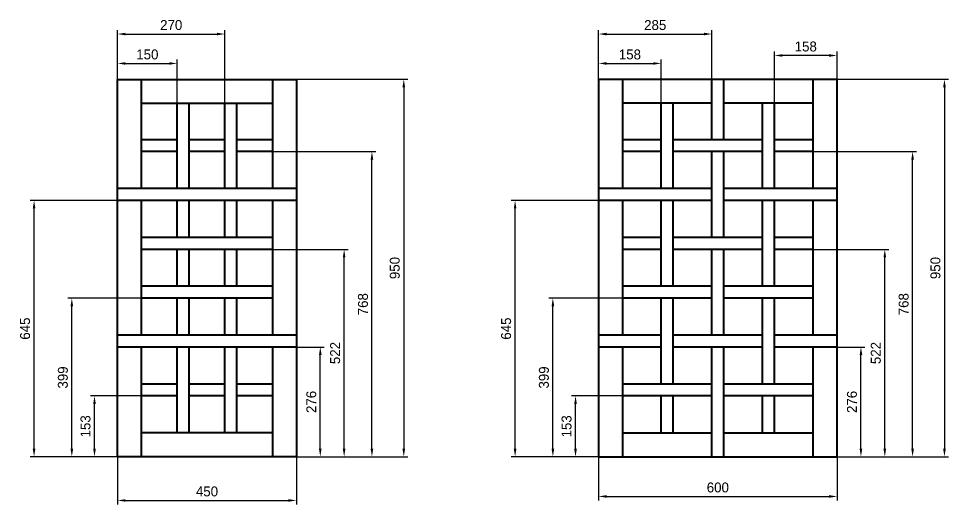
# Model space of a CAD drawing. Header units: millimetres. Extents: x 36689 to 81590, y -49198 to -25401.
# Drawn here: x 79251 to 81590, y -28262 to -27039 of the extents above; entities that cross this region are included whole.
import ezdxf

# ---------------------------------------------------------------- set-up
doc = ezdxf.new("R2010")
doc.units = ezdxf.units.MM
doc.header["$PDMODE"] = 34
doc.header["$PDSIZE"] = 25
doc.layers.add('11 Привязка размеры', color=7, linetype='Continuous')
doc.styles.add('QCADDimTextStyle', font='txt')
doc.dimstyles.new('QCADDimStyle', dxfattribs={"dimtxt": 2.5, "dimasz": 2.5, "dimexe": 1.25, "dimexo": 0.625, "dimtad": 1, "dimtoh": 1, "dimdec": 4, "dimzin": 0, "dimdsep": 46, "dimtxsty": 'QCADDimTextStyle', "dimcen": 0.09, "dimadec": 0, "dimazin": 0, "dimtfac": 1, "dimtdec": 4, "dimtofl": 0, "dimtmove": 0, "dimatfit": 3, "dimfxl": 1, "dimtolj": 1, "dimtzin": 0, "dimarcsym": 0})

# ---------------------------------------------------------------- blocks, each defined once
blk = doc.blocks.new('*D156')
at = {"layer": '11 Привязка размеры', "color": 0, "lineweight": -2}
for p, q in [((79499.9, -28141.8), (79499.9, -28261.8)), ((79949.9, -28141.8), (79949.9, -28261.8)), ((79519.9, -28251.8), (79929.9, -28251.8))]:
    blk.add_line(p, q, dxfattribs=at)
at = {"layer": '11 Привязка размеры', "color": 0}
for points in [[(79519.9, -28248.5), (79519.9, -28255.1), (79499.9, -28251.8)], [(79929.9, -28255.1), (79929.9, -28248.5), (79949.9, -28251.8)]]:
    blk.add_solid(points, dxfattribs=at)
at = {"layer": 'Defpoints', "color": 0}
for p in [(79499.9, -28141.8), (79949.9, -28141.8), (79949.9, -28251.8)]:
    blk.add_point(p, dxfattribs=at)
at = {"layer": '11 Привязка размеры', "color": 0, "insert": (79724.9, -28229.3), "char_height": 25, "attachment_point": 5}
blk.add_mtext('\\A1;450', dxfattribs=at)
blk = doc.blocks.new('*D157')
at = {"layer": '11 Привязка размеры', "color": 0, "lineweight": -2}
for p, q in [((79949.9, -27191.8), (80229.9, -27191.8)), ((80219.9, -27211.8), (80219.9, -28121.8)), ((79949.9, -28141.8), (80229.9, -28141.8))]:
    blk.add_line(p, q, dxfattribs=at)
at = {"layer": '11 Привязка размеры', "color": 0}
for points in [[(80223.2, -27211.8), (80216.6, -27211.8), (80219.9, -27191.8)], [(80216.6, -28121.8), (80223.2, -28121.8), (80219.9, -28141.8)]]:
    blk.add_solid(points, dxfattribs=at)
at = {"layer": 'Defpoints', "color": 0}
for p in [(79949.9, -27191.8), (79949.9, -28141.8), (80219.9, -28141.8)]:
    blk.add_point(p, dxfattribs=at)
at = {"layer": '11 Привязка размеры', "color": 0, "insert": (80197.4, -27666.8), "char_height": 25, "attachment_point": 5, "rotation": 90}
blk.add_mtext('\\A1;950', dxfattribs=at)
blk = doc.blocks.new('*D160')
at = {"layer": '11 Привязка размеры', "color": 0, "lineweight": -2}
for p, q in [((79949.9, -27865.8), (80019.9, -27865.8)), ((80009.9, -28121.8), (80009.9, -27885.8)), ((79949.9, -28141.8), (80019.9, -28141.8))]:
    blk.add_line(p, q, dxfattribs=at)
at = {"layer": '11 Привязка размеры', "color": 0}
for points in [[(80013.2, -27885.8), (80006.6, -27885.8), (80009.9, -27865.8)], [(80006.6, -28121.8), (80013.2, -28121.8), (80009.9, -28141.8)]]:
    blk.add_solid(points, dxfattribs=at)
at = {"layer": 'Defpoints', "color": 0}
for p in [(79949.9, -27865.8), (80009.9, -27865.8), (79949.9, -28141.8)]:
    blk.add_point(p, dxfattribs=at)
at = {"layer": '11 Привязка размеры', "color": 0, "insert": (79987.4, -28003.8), "char_height": 25, "attachment_point": 5, "rotation": 90}
blk.add_mtext('\\A1;276', dxfattribs=at)
blk = doc.blocks.new('*D161')
at = {"layer": '11 Привязка размеры', "color": 0, "lineweight": -2}
for p, q in [((79889.9, -27619.8), (80079.9, -27619.8)), ((80069.9, -28121.8), (80069.9, -27639.8)), ((79949.9, -28141.8), (80079.9, -28141.8))]:
    blk.add_line(p, q, dxfattribs=at)
at = {"layer": '11 Привязка размеры', "color": 0}
for points in [[(80073.2, -27639.8), (80066.6, -27639.8), (80069.9, -27619.8)], [(80066.6, -28121.8), (80073.2, -28121.8), (80069.9, -28141.8)]]:
    blk.add_solid(points, dxfattribs=at)
at = {"layer": 'Defpoints', "color": 0}
for p in [(79889.9, -27619.8), (80069.9, -27619.8), (79949.9, -28141.8)]:
    blk.add_point(p, dxfattribs=at)
at = {"layer": '11 Привязка размеры', "color": 0, "insert": (80047.4, -27880.8), "char_height": 25, "attachment_point": 5, "rotation": 90}
blk.add_mtext('\\A1;522', dxfattribs=at)
blk = doc.blocks.new('*D162')
at = {"layer": '11 Привязка размеры', "color": 0, "lineweight": -2}
for p, q in [((79559.9, -27988.8), (79431.9, -27988.8)), ((79441.9, -28121.8), (79441.9, -28008.8)), ((79499.9, -28141.8), (79431.9, -28141.8))]:
    blk.add_line(p, q, dxfattribs=at)
at = {"layer": '11 Привязка размеры', "color": 0}
for points in [[(79445.2, -28008.8), (79438.6, -28008.8), (79441.9, -27988.8)], [(79438.6, -28121.8), (79445.2, -28121.8), (79441.9, -28141.8)]]:
    blk.add_solid(points, dxfattribs=at)
at = {"layer": 'Defpoints', "color": 0}
for p in [(79441.9, -27988.8), (79559.9, -27988.8), (79499.9, -28141.8)]:
    blk.add_point(p, dxfattribs=at)
at = {"layer": '11 Привязка размеры', "color": 0, "insert": (79419.4, -28065.3), "char_height": 25, "attachment_point": 5, "rotation": 90}
blk.add_mtext('\\A1;153', dxfattribs=at)
blk = doc.blocks.new('*D163')
at = {"layer": '11 Привязка размеры', "color": 0, "lineweight": -2}
for p, q in [((79559.9, -27742.8), (79374.9, -27742.8)), ((79384.9, -28121.8), (79384.9, -27762.8)), ((79499.9, -28141.8), (79374.9, -28141.8))]:
    blk.add_line(p, q, dxfattribs=at)
at = {"layer": '11 Привязка размеры', "color": 0}
for points in [[(79388.2, -27762.8), (79381.6, -27762.8), (79384.9, -27742.8)], [(79381.6, -28121.8), (79388.2, -28121.8), (79384.9, -28141.8)]]:
    blk.add_solid(points, dxfattribs=at)
at = {"layer": 'Defpoints', "color": 0}
for p in [(79384.9, -27742.8), (79559.9, -27742.8), (79499.9, -28141.8)]:
    blk.add_point(p, dxfattribs=at)
at = {"layer": '11 Привязка размеры', "color": 0, "insert": (79362.4, -27942.3), "char_height": 25, "attachment_point": 5, "rotation": 90}
blk.add_mtext('\\A1;399', dxfattribs=at)
blk = doc.blocks.new('*D164')
at = {"layer": '11 Привязка размеры', "color": 0, "lineweight": -2}
for p, q in [((79499.9, -27191.8), (79499.9, -27141.8)), ((79519.9, -27151.8), (79629.9, -27151.8)), ((79649.9, -27251.8), (79649.9, -27141.8))]:
    blk.add_line(p, q, dxfattribs=at)
at = {"layer": '11 Привязка размеры', "color": 0}
for points in [[(79519.9, -27148.5), (79519.9, -27155.1), (79499.9, -27151.8)], [(79629.9, -27155.1), (79629.9, -27148.5), (79649.9, -27151.8)]]:
    blk.add_solid(points, dxfattribs=at)
at = {"layer": 'Defpoints', "color": 0}
for p in [(79649.9, -27151.8), (79499.9, -27191.8), (79649.9, -27251.8)]:
    blk.add_point(p, dxfattribs=at)
at = {"layer": '11 Привязка размеры', "color": 0, "insert": (79574.9, -27129.3), "char_height": 25, "attachment_point": 5}
blk.add_mtext('\\A1;150', dxfattribs=at)
blk = doc.blocks.new('*D165')
at = {"layer": '11 Привязка размеры', "color": 0, "lineweight": -2}
for p, q in [((79499.9, -27191.8), (79499.9, -27067.8)), ((79519.9, -27077.8), (79749.9, -27077.8)), ((79769.9, -27251.8), (79769.9, -27067.8))]:
    blk.add_line(p, q, dxfattribs=at)
at = {"layer": '11 Привязка размеры', "color": 0}
for points in [[(79519.9, -27074.5), (79519.9, -27081.1), (79499.9, -27077.8)], [(79749.9, -27081.1), (79749.9, -27074.5), (79769.9, -27077.8)]]:
    blk.add_solid(points, dxfattribs=at)
at = {"layer": 'Defpoints', "color": 0}
for p in [(79769.9, -27077.8), (79499.9, -27191.8), (79769.9, -27251.8)]:
    blk.add_point(p, dxfattribs=at)
at = {"layer": '11 Привязка размеры', "color": 0, "insert": (79634.9, -27055.3), "char_height": 25, "attachment_point": 5}
blk.add_mtext('\\A1;270', dxfattribs=at)
blk = doc.blocks.new('*D167')
at = {"layer": '11 Привязка размеры', "color": 0, "lineweight": -2}
for p, q in [((79499.9, -27496.8), (79279.9, -27496.8)), ((79289.9, -28121.8), (79289.9, -27516.8)), ((79499.9, -28141.8), (79279.9, -28141.8))]:
    blk.add_line(p, q, dxfattribs=at)
at = {"layer": '11 Привязка размеры', "color": 0}
for points in [[(79293.2, -27516.8), (79286.6, -27516.8), (79289.9, -27496.8)], [(79286.6, -28121.8), (79293.2, -28121.8), (79289.9, -28141.8)]]:
    blk.add_solid(points, dxfattribs=at)
at = {"layer": 'Defpoints', "color": 0}
for p in [(79289.9, -27496.8), (79499.9, -27496.8), (79499.9, -28141.8)]:
    blk.add_point(p, dxfattribs=at)
at = {"layer": '11 Привязка размеры', "color": 0, "insert": (79267.4, -27819.3), "char_height": 25, "attachment_point": 5, "rotation": 90}
blk.add_mtext('\\A1;645', dxfattribs=at)
blk = doc.blocks.new('*D168')
at = {"layer": '11 Привязка размеры', "color": 0, "lineweight": -2}
for p, q in [((79889.9, -27373.8), (80149.9, -27373.8)), ((80139.9, -28121.8), (80139.9, -27393.8)), ((79949.9, -28141.8), (80149.9, -28141.8))]:
    blk.add_line(p, q, dxfattribs=at)
at = {"layer": '11 Привязка размеры', "color": 0}
for points in [[(80143.2, -27393.8), (80136.6, -27393.8), (80139.9, -27373.8)], [(80136.6, -28121.8), (80143.2, -28121.8), (80139.9, -28141.8)]]:
    blk.add_solid(points, dxfattribs=at)
at = {"layer": 'Defpoints', "color": 0}
for p in [(79889.9, -27373.8), (80139.9, -27373.8), (79949.9, -28141.8)]:
    blk.add_point(p, dxfattribs=at)
at = {"layer": '11 Привязка размеры', "color": 0, "insert": (80117.4, -27757.8), "char_height": 25, "attachment_point": 5, "rotation": 90}
blk.add_mtext('\\A1;768', dxfattribs=at)
blk = doc.blocks.new('*D169')
at = {"layer": '11 Привязка размеры', "color": 0, "lineweight": -2}
for p, q in [((81310, -27191.8), (81590, -27191.8)), ((81580, -27211.8), (81580, -28121.8)), ((81310, -28141.8), (81590, -28141.8))]:
    blk.add_line(p, q, dxfattribs=at)
at = {"layer": '11 Привязка размеры', "color": 0}
for points in [[(81583.3, -27211.8), (81576.7, -27211.8), (81580, -27191.8)], [(81576.7, -28121.8), (81583.3, -28121.8), (81580, -28141.8)]]:
    blk.add_solid(points, dxfattribs=at)
at = {"layer": 'Defpoints', "color": 0}
for p in [(81310, -27191.8), (81310, -28141.8), (81580, -28141.8)]:
    blk.add_point(p, dxfattribs=at)
at = {"layer": '11 Привязка размеры', "color": 0, "insert": (81557.5, -27666.8), "char_height": 25, "attachment_point": 5, "rotation": 90}
blk.add_mtext('\\A1;950', dxfattribs=at)
blk = doc.blocks.new('*D170')
at = {"layer": '11 Привязка размеры', "color": 0, "lineweight": -2}
for p, q in [((80710, -28141.8), (80710, -28251.8)), ((81310, -28141.8), (81310, -28251.8)), ((80730, -28241.8), (81290, -28241.8))]:
    blk.add_line(p, q, dxfattribs=at)
at = {"layer": '11 Привязка размеры', "color": 0}
for points in [[(80730, -28238.5), (80730, -28245.1), (80710, -28241.8)], [(81290, -28245.1), (81290, -28238.5), (81310, -28241.8)]]:
    blk.add_solid(points, dxfattribs=at)
at = {"layer": 'Defpoints', "color": 0}
for p in [(80710, -28141.8), (81310, -28141.8), (81310, -28241.8)]:
    blk.add_point(p, dxfattribs=at)
at = {"layer": '11 Привязка размеры', "color": 0, "insert": (81010, -28219.3), "char_height": 25, "attachment_point": 5}
blk.add_mtext('\\A1;600', dxfattribs=at)
blk = doc.blocks.new('*D171')
at = {"layer": '11 Привязка размеры', "color": 0, "lineweight": -2}
for p, q in [((81310, -27865.8), (81380, -27865.8)), ((81370, -28121.8), (81370, -27885.8)), ((81310, -28141.8), (81380, -28141.8))]:
    blk.add_line(p, q, dxfattribs=at)
at = {"layer": '11 Привязка размеры', "color": 0}
for points in [[(81373.3, -27885.8), (81366.7, -27885.8), (81370, -27865.8)], [(81366.7, -28121.8), (81373.3, -28121.8), (81370, -28141.8)]]:
    blk.add_solid(points, dxfattribs=at)
at = {"layer": 'Defpoints', "color": 0}
for p in [(81310, -27865.8), (81370, -27865.8), (81310, -28141.8)]:
    blk.add_point(p, dxfattribs=at)
at = {"layer": '11 Привязка размеры', "color": 0, "insert": (81347.5, -28003.8), "char_height": 25, "attachment_point": 5, "rotation": 90}
blk.add_mtext('\\A1;276', dxfattribs=at)
blk = doc.blocks.new('*D172')
at = {"layer": '11 Привязка размеры', "color": 0, "lineweight": -2}
for p, q in [((81250, -27619.8), (81440, -27619.8)), ((81430, -28121.8), (81430, -27639.8)), ((81310, -28141.8), (81440, -28141.8))]:
    blk.add_line(p, q, dxfattribs=at)
at = {"layer": '11 Привязка размеры', "color": 0}
for points in [[(81433.3, -27639.8), (81426.7, -27639.8), (81430, -27619.8)], [(81426.7, -28121.8), (81433.3, -28121.8), (81430, -28141.8)]]:
    blk.add_solid(points, dxfattribs=at)
at = {"layer": 'Defpoints', "color": 0}
for p in [(81250, -27619.8), (81430, -27619.8), (81310, -28141.8)]:
    blk.add_point(p, dxfattribs=at)
at = {"layer": '11 Привязка размеры', "color": 0, "insert": (81407.5, -27880.8), "char_height": 25, "attachment_point": 5, "rotation": 90}
blk.add_mtext('\\A1;522', dxfattribs=at)
blk = doc.blocks.new('*D173')
at = {"layer": '11 Привязка размеры', "color": 0, "lineweight": -2}
for p, q in [((81250, -27373.8), (81510, -27373.8)), ((81500, -28121.8), (81500, -27393.8)), ((81310, -28141.8), (81510, -28141.8))]:
    blk.add_line(p, q, dxfattribs=at)
at = {"layer": '11 Привязка размеры', "color": 0}
for points in [[(81503.3, -27393.8), (81496.7, -27393.8), (81500, -27373.8)], [(81496.7, -28121.8), (81503.3, -28121.8), (81500, -28141.8)]]:
    blk.add_solid(points, dxfattribs=at)
at = {"layer": 'Defpoints', "color": 0}
for p in [(81250, -27373.8), (81500, -27373.8), (81310, -28141.8)]:
    blk.add_point(p, dxfattribs=at)
at = {"layer": '11 Привязка размеры', "color": 0, "insert": (81477.5, -27757.8), "char_height": 25, "attachment_point": 5, "rotation": 90}
blk.add_mtext('\\A1;768', dxfattribs=at)
blk = doc.blocks.new('*D174')
at = {"layer": '11 Привязка размеры', "color": 0, "lineweight": -2}
for p, q in [((80770, -27988.8), (80642, -27988.8)), ((80652, -28121.8), (80652, -28008.8)), ((80710, -28141.8), (80642, -28141.8))]:
    blk.add_line(p, q, dxfattribs=at)
at = {"layer": '11 Привязка размеры', "color": 0}
for points in [[(80655.3, -28008.8), (80648.7, -28008.8), (80652, -27988.8)], [(80648.7, -28121.8), (80655.3, -28121.8), (80652, -28141.8)]]:
    blk.add_solid(points, dxfattribs=at)
at = {"layer": 'Defpoints', "color": 0}
for p in [(80652, -27988.8), (80770, -27988.8), (80710, -28141.8)]:
    blk.add_point(p, dxfattribs=at)
at = {"layer": '11 Привязка размеры', "color": 0, "insert": (80629.5, -28065.3), "char_height": 25, "attachment_point": 5, "rotation": 90}
blk.add_mtext('\\A1;153', dxfattribs=at)
blk = doc.blocks.new('*D175')
at = {"layer": '11 Привязка размеры', "color": 0, "lineweight": -2}
for p, q in [((80770, -27742.8), (80585, -27742.8)), ((80595, -28121.8), (80595, -27762.8)), ((80710, -28141.8), (80585, -28141.8))]:
    blk.add_line(p, q, dxfattribs=at)
at = {"layer": '11 Привязка размеры', "color": 0}
for points in [[(80598.3, -27762.8), (80591.7, -27762.8), (80595, -27742.8)], [(80591.7, -28121.8), (80598.3, -28121.8), (80595, -28141.8)]]:
    blk.add_solid(points, dxfattribs=at)
at = {"layer": 'Defpoints', "color": 0}
for p in [(80595, -27742.8), (80770, -27742.8), (80710, -28141.8)]:
    blk.add_point(p, dxfattribs=at)
at = {"layer": '11 Привязка размеры', "color": 0, "insert": (80572.5, -27942.3), "char_height": 25, "attachment_point": 5, "rotation": 90}
blk.add_mtext('\\A1;399', dxfattribs=at)
blk = doc.blocks.new('*D176')
at = {"layer": '11 Привязка размеры', "color": 0, "lineweight": -2}
for p, q in [((80710, -27496.8), (80490, -27496.8)), ((80500, -28121.8), (80500, -27516.8)), ((80710, -28141.8), (80490, -28141.8))]:
    blk.add_line(p, q, dxfattribs=at)
at = {"layer": '11 Привязка размеры', "color": 0}
for points in [[(80503.3, -27516.8), (80496.7, -27516.8), (80500, -27496.8)], [(80496.7, -28121.8), (80503.3, -28121.8), (80500, -28141.8)]]:
    blk.add_solid(points, dxfattribs=at)
at = {"layer": 'Defpoints', "color": 0}
for p in [(80500, -27496.8), (80710, -27496.8), (80710, -28141.8)]:
    blk.add_point(p, dxfattribs=at)
at = {"layer": '11 Привязка размеры', "color": 0, "insert": (80477.5, -27819.3), "char_height": 25, "attachment_point": 5, "rotation": 90}
blk.add_mtext('\\A1;645', dxfattribs=at)
blk = doc.blocks.new('*D177')
at = {"layer": '11 Привязка размеры', "color": 0, "lineweight": -2}
for p, q in [((80710, -27191.8), (80710, -27141.8)), ((80730, -27151.8), (80847.5, -27151.8)), ((80867.5, -27251.8), (80867.5, -27141.8))]:
    blk.add_line(p, q, dxfattribs=at)
at = {"layer": '11 Привязка размеры', "color": 0}
for points in [[(80730, -27148.5), (80730, -27155.1), (80710, -27151.8)], [(80847.5, -27155.1), (80847.5, -27148.5), (80867.5, -27151.8)]]:
    blk.add_solid(points, dxfattribs=at)
at = {"layer": 'Defpoints', "color": 0}
for p in [(80867.5, -27151.8), (80710, -27191.8), (80867.5, -27251.8)]:
    blk.add_point(p, dxfattribs=at)
at = {"layer": '11 Привязка размеры', "color": 0, "insert": (80788.8, -27129.3), "char_height": 25, "attachment_point": 5}
blk.add_mtext('\\A1;158', dxfattribs=at)
blk = doc.blocks.new('*D178')
at = {"layer": '11 Привязка размеры', "color": 0, "lineweight": -2}
for p, q in [((80710, -27191.8), (80710, -27067.8)), ((80730, -27077.8), (80975, -27077.8)), ((80995, -27191.8), (80995, -27067.8))]:
    blk.add_line(p, q, dxfattribs=at)
at = {"layer": '11 Привязка размеры', "color": 0}
for points in [[(80730, -27074.5), (80730, -27081.1), (80710, -27077.8)], [(80975, -27081.1), (80975, -27074.5), (80995, -27077.8)]]:
    blk.add_solid(points, dxfattribs=at)
at = {"layer": 'Defpoints', "color": 0}
for p in [(80995, -27077.8), (80710, -27191.8), (80995, -27191.8)]:
    blk.add_point(p, dxfattribs=at)
at = {"layer": '11 Привязка размеры', "color": 0, "insert": (80852.5, -27055.3), "char_height": 25, "attachment_point": 5}
blk.add_mtext('\\A1;285', dxfattribs=at)
blk = doc.blocks.new('*D180')
at = {"layer": '11 Привязка размеры', "color": 0, "lineweight": -2}
for p, q in [((81152.5, -27251.8), (81152.5, -27121.8)), ((81290, -27131.8), (81172.5, -27131.8)), ((81310, -27191.8), (81310, -27121.8))]:
    blk.add_line(p, q, dxfattribs=at)
at = {"layer": '11 Привязка размеры', "color": 0}
for points in [[(81172.5, -27128.5), (81172.5, -27135.1), (81152.5, -27131.8)], [(81290, -27135.1), (81290, -27128.5), (81310, -27131.8)]]:
    blk.add_solid(points, dxfattribs=at)
at = {"layer": 'Defpoints', "color": 0}
for p in [(81152.5, -27131.8), (81310, -27191.8), (81152.5, -27251.8)]:
    blk.add_point(p, dxfattribs=at)
at = {"layer": '11 Привязка размеры', "color": 0, "insert": (81231.2, -27109.3), "char_height": 25, "attachment_point": 5}
blk.add_mtext('\\A1;158', dxfattribs=at)

msp = doc.modelspace()

# ---------------------------------------------------------------- linework, layer by layer
at = {"color": 36, "lineweight": 40}
for p, q in [((79559.90355, -27466.81495), (79559.90355, -27191.81495)), ((79889.90355, -27191.81495), (79889.90355, -27466.81495)), ((80770, -27191.81495), (80770, -27466.81495)), ((80995, -27343.81495), (80995, -27191.81495)), ((81025, -27343.81495), (81025, -27191.81495)), ((81250, -27466.81495), (81250, -27191.81495)), ((79559.90355, -27251.81495), (79889.90355, -27251.81495)), ((79649.90355, -27466.81495), (79649.90355, -27251.81495)), ((79679.90355, -27466.81495), (79679.90355, -27251.81495)), ((79769.90355, -27466.81495), (79769.90355, -27251.81495)), ((79799.90355, -27466.81495), (79799.90355, -27251.81495)), ((80995, -27251.81495), (80770, -27251.81495)), ((80867.5, -27466.81495), (80867.5, -27251.81495)), ((80897.5, -27466.81495), (80897.5, -27251.81495)), ((81250, -27251.81495), (81025, -27251.81495)), ((81122.5, -27466.81495), (81122.5, -27251.81495)), ((81152.5, -27466.81495), (81152.5, -27251.81495)), ((79649.90355, -27343.81495), (79559.90355, -27343.81495)), ((79769.90355, -27343.81495), (79679.90355, -27343.81495)), ((79889.90355, -27343.81495), (79799.90355, -27343.81495)), ((80867.5, -27343.81495), (80770, -27343.81495)), ((81122.5, -27343.81495), (80897.5, -27343.81495)), ((81250, -27343.81495), (81152.5, -27343.81495)), ((79649.90355, -27373.81495), (79559.90355, -27373.81495)), ((79769.90355, -27373.81495), (79679.90355, -27373.81495)), ((79889.90355, -27373.81495), (79799.90355, -27373.81495)), ((80867.5, -27373.81495), (80770, -27373.81495)), ((81122.5, -27373.81495), (80897.5, -27373.81495)), ((80995, -27589.81495), (80995, -27373.81495)), ((81025, -27589.81495), (81025, -27373.81495)), ((81250, -27373.81495), (81152.5, -27373.81495)), ((79949.90355, -27466.81495), (79499.90355, -27466.81495)), ((80995, -27466.81495), (80710, -27466.81495)), ((81310, -27466.81495), (81025, -27466.81495)), ((79949.90355, -27496.81495), (79499.90355, -27496.81495)), ((79559.90355, -27835.81495), (79559.90355, -27496.81495)), ((79649.90355, -27589.81495), (79649.90355, -27496.81495)), ((79679.90355, -27589.81495), (79679.90355, -27496.81495)), ((79769.90355, -27589.81495), (79769.90355, -27496.81495)), ((79799.90355, -27589.81495), (79799.90355, -27496.81495)), ((79889.90355, -27496.81495), (79889.90355, -27835.81495)), ((80995, -27496.81495), (80710, -27496.81495)), ((80770, -27496.81495), (80770, -27835.81495)), ((80867.5, -27712.81495), (80867.5, -27496.81495)), ((80897.5, -27712.81495), (80897.5, -27496.81495)), ((81310, -27496.81495), (81025, -27496.81495)), ((81122.5, -27712.81495), (81122.5, -27496.81495)), ((81152.5, -27712.81495), (81152.5, -27496.81495)), ((81250, -27835.81495), (81250, -27496.81495)), ((79889.90355, -27589.81495), (79559.90355, -27589.81495)), ((80867.5, -27589.81495), (80770, -27589.81495)), ((81122.5, -27589.81495), (80897.5, -27589.81495)), ((81250, -27589.81495), (81152.5, -27589.81495)), ((79889.90355, -27619.81495), (79559.90355, -27619.81495)), ((79649.90355, -27712.81495), (79649.90355, -27619.81495)), ((79679.90355, -27712.81495), (79679.90355, -27619.81495)), ((79769.90355, -27712.81495), (79769.90355, -27619.81495)), ((79799.90355, -27712.81495), (79799.90355, -27619.81495)), ((80867.5, -27619.81495), (80770, -27619.81495)), ((81122.5, -27619.81495), (80897.5, -27619.81495)), ((80995, -27835.81495), (80995, -27619.81495)), ((81025, -27835.81495), (81025, -27619.81495)), ((81250, -27619.81495), (81152.5, -27619.81495)), ((79889.90355, -27712.81495), (79559.90355, -27712.81495)), ((80995, -27712.81495), (80770, -27712.81495)), ((81250, -27712.81495), (81025, -27712.81495)), ((79889.90355, -27742.81495), (79559.90355, -27742.81495)), ((79649.90355, -27835.81495), (79649.90355, -27742.81495)), ((79679.90355, -27835.81495), (79679.90355, -27742.81495)), ((79769.90355, -27835.81495), (79769.90355, -27742.81495)), ((79799.90355, -27835.81495), (79799.90355, -27742.81495)), ((80995, -27742.81495), (80770, -27742.81495)), ((80867.5, -27958.81495), (80867.5, -27742.81495)), ((80897.5, -27958.81495), (80897.5, -27742.81495)), ((81250, -27742.81495), (81025, -27742.81495)), ((81122.5, -27958.81495), (81122.5, -27742.81495)), ((81152.5, -27958.81495), (81152.5, -27742.81495)), ((79949.90355, -27835.81495), (79499.90355, -27835.81495)), ((80867.5, -27835.81495), (80710, -27835.81495)), ((81122.5, -27835.81495), (80897.5, -27835.81495)), ((81310, -27835.81495), (81152.5, -27835.81495)), ((79949.90355, -27865.81495), (79499.90355, -27865.81495)), ((79559.90355, -28141.81495), (79559.90355, -27865.81495)), ((79649.90355, -28081.81495), (79649.90355, -27865.81495)), ((79679.90355, -28081.81495), (79679.90355, -27865.81495)), ((79769.90355, -28081.81495), (79769.90355, -27865.81495)), ((79799.90355, -28081.81495), (79799.90355, -27865.81495)), ((79889.90355, -27865.81495), (79889.90355, -28141.81495)), ((80867.5, -27865.81495), (80710, -27865.81495)), ((80770, -27865.81495), (80770, -28141.81495)), ((81122.5, -27865.81495), (80897.5, -27865.81495)), ((80995, -28141.81495), (80995, -27865.81495)), ((81025, -28141.81495), (81025, -27865.81495)), ((81310, -27865.81495), (81152.5, -27865.81495)), ((81250, -28141.81495), (81250, -27865.81495)), ((79649.90355, -27958.81495), (79559.90355, -27958.81495)), ((79769.90355, -27958.81495), (79679.90355, -27958.81495)), ((79889.90355, -27958.81495), (79799.90355, -27958.81495)), ((80995, -27958.81495), (80770, -27958.81495)), ((81250, -27958.81495), (81025, -27958.81495)), ((79649.90355, -27988.81495), (79559.90355, -27988.81495)), ((79769.90355, -27988.81495), (79679.90355, -27988.81495)), ((79889.90355, -27988.81495), (79799.90355, -27988.81495)), ((80995, -27988.81495), (80770, -27988.81495)), ((80867.5, -28081.81495), (80867.5, -27988.81495)), ((80897.5, -28081.81495), (80897.5, -27988.81495)), ((81250, -27988.81495), (81025, -27988.81495)), ((81122.5, -28081.81495), (81122.5, -27988.81495)), ((81152.5, -28081.81495), (81152.5, -27988.81495)), ((79889.90355, -28081.81495), (79559.90355, -28081.81495)), ((80770, -28081.81495), (80995, -28081.81495)), ((81025, -28081.81495), (81250, -28081.81495))]:
    msp.add_line(p, q, dxfattribs=at)
at = {"color": 36, "lineweight": 40, "flags": 128}
for points in [[(79949.90355, -28141.81495), (79499.90355, -28141.81495), (79499.90355, -27191.81495), (79949.90355, -27191.81495)], [(80710, -28141.81495), (81310, -28141.81495), (81310, -27191.81495), (80710, -27191.81495)]]:
    msp.add_lwpolyline(points, close=True, dxfattribs=at)

# ---------------------------------------------------------------- dimensions: what is measured, and where the dimension line sits
at = {"layer": '11 Привязка размеры'}
for base, p1, p2, picture, middle in [((79769.90355, -27077.81495), (79499.90355, -27191.81495), (79769.90355, -27251.81495), '*D165', (79634.90355, -27055.31495)), ((80995, -27077.81495), (80710, -27191.81495), (80995, -27191.81495), '*D178', (80852.5, -27055.29759)), ((81152.5, -27131.814951512), (81310, -27191.814951512), (81152.5, -27251.814951512), '*D180', (81231.25, -27109.2975904009)), ((79649.90355, -27151.81495), (79499.90355, -27191.81495), (79649.90355, -27251.81495), '*D164', (79574.90355, -27129.29759)), ((80867.5, -27151.814951512), (80710, -27191.814951512), (80867.5, -27251.814951512), '*D177', (80788.75, -27129.2975904009)), ((79949.90355, -28251.81495), (79499.90355, -28141.81495), (79949.90355, -28141.81495), '*D156', (79724.90355, -28229.29759)), ((81310, -28241.81495), (80710, -28141.81495), (81310, -28141.81495), '*D170', (81010, -28219.31495))]:
    dim = msp.add_linear_dim(base=base, p1=p1, p2=p2, dimstyle='QCADDimStyle', override={"dimscale": 10, "dimasz": 2, "dimexe": 1, "dimexo": 0, "dimgap": 1, "dimdec": 0, "dimtxsty": 'Standard', "dimtmove": 2}, dxfattribs=at)
    dim.commit()
    dim.dimension.update_dxf_attribs({"geometry": picture, "text_midpoint": middle})
for base, p1, p2, override, picture, middle in [((80219.90355, -28141.81495), (79949.90355, -27191.81495), (79949.90355, -28141.81495), {"dimscale": 10, "dimtxt": 2.5, "dimasz": 2, "dimexe": 1, "dimexo": 0, "dimgap": 1, "dimdec": 0, "dimtxsty": 'Standard', "dimtmove": 2}, '*D157', (80197.38619, -27666.81495)), ((81580, -28141.81495), (81310, -27191.81495), (81310, -28141.81495), {"dimscale": 10, "dimtxt": 2.5, "dimasz": 2, "dimexe": 1, "dimexo": 0, "dimgap": 1, "dimdec": 0, "dimtxsty": 'Standard', "dimtmove": 2}, '*D169', (81557.48264, -27666.81495)), ((80139.90355, -27373.81495), (79949.90355, -28141.81495), (79889.90355, -27373.81495), {"dimscale": 10, "dimasz": 2, "dimexe": 1, "dimexo": 0, "dimgap": 1, "dimdec": 0, "dimtxsty": 'Standard', "dimtmove": 2}, '*D168', (80117.40355, -27757.81495)), ((81500, -27373.81495), (81310, -28141.81495), (81250, -27373.81495), {"dimscale": 10, "dimasz": 2, "dimexe": 1, "dimexo": 0, "dimgap": 1, "dimdec": 0, "dimtxsty": 'Standard', "dimtmove": 2}, '*D173', (81477.5, -27757.81495)), ((79289.90355, -27496.81495), (79499.90355, -28141.81495), (79499.90355, -27496.81495), {"dimscale": 10, "dimasz": 2, "dimexe": 1, "dimexo": 0, "dimgap": 1, "dimdec": 0, "dimtxsty": 'Standard', "dimtmove": 2}, '*D167', (79267.38619, -27819.31495)), ((80500, -27496.81495), (80710, -28141.81495), (80710, -27496.81495), {"dimscale": 10, "dimasz": 2, "dimexe": 1, "dimexo": 0, "dimgap": 1, "dimdec": 0, "dimtxsty": 'Standard', "dimtmove": 2}, '*D176', (80477.48264, -27819.31495)), ((80069.90355, -27619.81495), (79949.90355, -28141.81495), (79889.90355, -27619.81495), {"dimscale": 10, "dimasz": 2, "dimexe": 1, "dimexo": 0, "dimgap": 1, "dimdec": 0, "dimtxsty": 'Standard', "dimtmove": 2}, '*D161', (80047.38619, -27880.81495)), ((81430, -27619.81495), (81310, -28141.81495), (81250, -27619.81495), {"dimscale": 10, "dimasz": 2, "dimexe": 1, "dimexo": 0, "dimgap": 1, "dimdec": 0, "dimtxsty": 'Standard', "dimtmove": 2}, '*D172', (81407.48264, -27880.81495)), ((79384.90355, -27742.81495), (79499.90355, -28141.81495), (79559.90355, -27742.81495), {"dimscale": 10, "dimasz": 2, "dimexe": 1, "dimexo": 0, "dimgap": 1, "dimdec": 0, "dimtxsty": 'Standard', "dimtmove": 2}, '*D163', (79362.40355, -27942.31495)), ((80595, -27742.81495), (80710, -28141.81495), (80770, -27742.81495), {"dimscale": 10, "dimasz": 2, "dimexe": 1, "dimexo": 0, "dimgap": 1, "dimdec": 0, "dimtxsty": 'Standard', "dimtmove": 2}, '*D175', (80572.5, -27942.31495)), ((80009.90355, -27865.81495), (79949.90355, -28141.81495), (79949.90355, -27865.81495), {"dimscale": 10, "dimasz": 2, "dimexe": 1, "dimexo": 0, "dimgap": 1, "dimdec": 0, "dimtxsty": 'Standard', "dimtmove": 2}, '*D160', (79987.40355, -28003.81495)), ((81370, -27865.81495), (81310, -28141.81495), (81310, -27865.81495), {"dimscale": 10, "dimasz": 2, "dimexe": 1, "dimexo": 0, "dimgap": 1, "dimdec": 0, "dimtxsty": 'Standard', "dimtmove": 2}, '*D171', (81347.5, -28003.81495)), ((79441.90355, -27988.81495), (79499.90355, -28141.81495), (79559.90355, -27988.81495), {"dimscale": 10, "dimasz": 2, "dimexe": 1, "dimexo": 0, "dimgap": 1, "dimdec": 0, "dimtxsty": 'Standard', "dimtmove": 2}, '*D162', (79419.38619, -28065.31495)), ((80652, -27988.81495), (80710, -28141.81495), (80770, -27988.81495), {"dimscale": 10, "dimasz": 2, "dimexe": 1, "dimexo": 0, "dimgap": 1, "dimdec": 0, "dimtxsty": 'Standard', "dimtmove": 2}, '*D174', (80629.48264, -28065.31495))]:
    dim = msp.add_linear_dim(base=base, p1=p1, p2=p2, angle=90, dimstyle='QCADDimStyle', override=override, dxfattribs=at)
    dim.commit()
    dim.dimension.update_dxf_attribs({"geometry": picture, "text_midpoint": middle})

doc.saveas('drawing.dxf')
